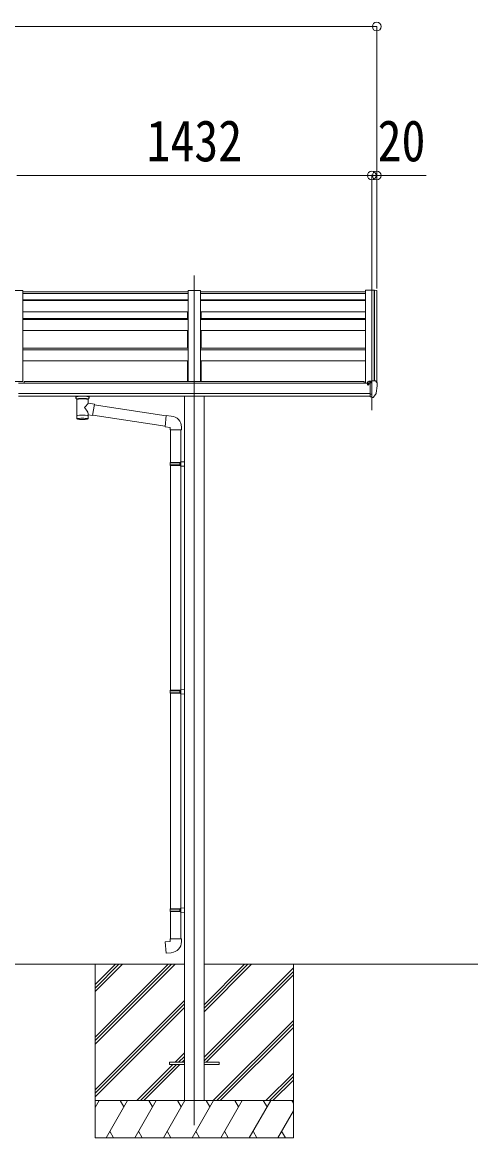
# Model space of a CAD drawing. Units: millimetres at full size. Extents: x -9783 to 9892, y -6828 to 6752.
# Drawn here: x 5221 to 7058, y -3928 to 574 of the extents above; entities that cross this region are included whole.
import ezdxf
from ezdxf.enums import TextEntityAlignment as Align

# ---------------------------------------------------------------- set-up
doc = ezdxf.new("R2010")
doc.units = ezdxf.units.MM
doc.header["$LTSCALE"] = 35
doc.header["$PDMODE"] = 32
doc.header["$PDSIZE"] = 35
for name, color, linetype, lineweight in [('0-0_0', 7, 'Continuous', 9), ('0-1_本体', 4, 'Continuous', 9), ('0-2_部品', 7, 'Continuous', 9), ('0-8_PARTS2', 2, 'Continuous', 9), ('0-A_寸法', 6, 'Continuous', 9)]:
    doc.layers.add(name, color=color, linetype=linetype, lineweight=lineweight)
doc.styles.add('ＭＳ ゴシック', font='')
doc.styles.get('ＭＳ ゴシック').set_extended_font_data('MS Gothic')

msp = doc.modelspace()

# ---------------------------------------------------------------- linework, layer by layer
at = {"layer": '0-0_0'}
for p, q in [((4182.26, -3228.41), (5875.26, -3228.41)), ((5514.76, -3228.43), (5514.76, -3928.43)), ((5514.76, -3522.6), (5808.94, -3228.43)), ((5514.76, -3536.75), (5823.09, -3228.43)), ((5514.76, -3550.89), (5837.23, -3228.43)), ((5514.76, -3338.76), (5625.1, -3228.43)), ((5514.76, -3324.62), (5610.95, -3228.43)), ((5514.76, -3310.47), (5596.81, -3228.43)), ((7058.24, -3228.43), (5954.26, -3228.43)), ((5954.26, -3419.76), (6145.6, -3228.43)), ((5954.26, -3405.61), (6131.45, -3228.43)), ((5954.26, -3391.47), (6117.31, -3228.43)), ((6314.76, -3228.43), (6314.76, -3928.43)), ((5954.26, -3603.6), (6314.76, -3243.11)), ((5954.26, -3617.75), (6314.76, -3257.25)), ((5962.22, -3623.93), (6314.76, -3271.39)), ((5514.76, -3734.74), (5875.26, -3374.24)), ((5514.76, -3748.88), (5875.26, -3388.38)), ((5514.76, -3763.02), (5875.26, -3402.52)), ((5991.57, -3778.43), (6314.76, -3455.24)), ((6005.71, -3778.43), (6314.76, -3469.38)), ((6019.86, -3778.43), (6314.76, -3483.52)), ((5837.71, -3623.93), (5875.26, -3586.37)), ((5851.85, -3623.93), (5875.26, -3600.51)), ((5683.21, -3778.43), (5828.71, -3632.93)), ((5697.35, -3778.43), (5842.85, -3632.93)), ((5711.49, -3778.43), (5856.99, -3632.93)), ((5865.99, -3623.93), (5875.26, -3614.65)), ((6203.71, -3778.43), (6314.76, -3667.37)), ((6217.85, -3778.43), (6314.76, -3681.51)), ((6231.99, -3778.43), (6314.76, -3695.65)), ((6314.76, -3778.43), (5514.76, -3778.43)), ((5514.76, -3805.93), (5530.64, -3778.43)), ((5559.51, -3928.43), (5646.11, -3778.43)), ((5631.11, -3804.41), (5616.11, -3778.43)), ((5674.98, -3928.43), (5761.58, -3778.43)), ((5746.58, -3804.41), (5731.58, -3778.43)), ((5790.45, -3928.43), (5877.05, -3778.43)), ((5862.05, -3804.41), (5847.05, -3778.43)), ((5905.92, -3928.43), (5992.52, -3778.43)), ((5977.52, -3804.41), (5962.52, -3778.43)), ((6021.39, -3928.43), (6107.99, -3778.43)), ((6092.99, -3804.41), (6077.99, -3778.43)), ((6136.86, -3928.43), (6223.46, -3778.43)), ((6193.46, -3778.43), (6208.46, -3804.41)), ((6308.93, -3778.43), (6314.76, -3788.53)), ((6252.33, -3928.43), (6314.76, -3820.29)), ((5574.51, -3902.45), (5589.51, -3928.43)), ((5689.98, -3902.45), (5704.98, -3928.43)), ((5805.45, -3902.45), (5820.45, -3928.43)), ((5920.92, -3902.45), (5935.92, -3928.43)), ((6036.39, -3902.45), (6051.39, -3928.43)), ((6151.86, -3902.45), (6166.86, -3928.43)), ((6267.33, -3902.45), (6282.33, -3928.43)), ((5514.76, -3928.43), (6314.76, -3928.43))]:
    msp.add_line(p, q, dxfattribs=at)
at = {"layer": '0-1_本体'}
for p, q in [((5223.76, -508.36), (5173.76, -508.36)), ((5223.76, -508.36), (5223.76, -875.95)), ((5889.76, -513.49), (5223.76, -513.49)), ((5889.76, -520.56), (5223.76, -520.56)), ((5889.76, -508.36), (5889.76, -875.95)), ((5939.76, -508.36), (5889.76, -508.36)), ((5939.76, -508.36), (5939.76, -875.95)), ((6605.76, -513.49), (5939.76, -513.49)), ((6605.76, -520.56), (5939.76, -520.56)), ((6605.76, -507.76), (6605.76, -882.48)), ((6641.69, -507.97), (6641.06, -509.59)), ((6641.76, -507.85), (6641.76, -872.68)), ((6649.82, -508.18), (6641.98, -507.77)), ((6650.76, -509.07), (6650.77, -879.22)), ((5889.76, -546.87), (5223.76, -546.87)), ((5889.76, -549.43), (5223.76, -549.43)), ((6605.76, -546.87), (5939.76, -546.87)), ((6605.76, -549.43), (5939.76, -549.43)), ((5889.76, -594.17), (5223.76, -594.17)), ((5889.76, -621.15), (5223.76, -621.15)), ((5889.76, -626.1), (5223.76, -626.1)), ((5887.26, -621.15), (5887.26, -594.17)), ((6605.76, -594.17), (5939.76, -594.17)), ((6605.76, -621.15), (5939.76, -621.15)), ((6605.76, -626.1), (5939.76, -626.1)), ((5942.26, -621.15), (5942.26, -594.17)), ((5889.76, -670.29), (5223.76, -670.29)), ((5887.26, -742.06), (5887.26, -670.29)), ((6605.76, -670.29), (5939.76, -670.29)), ((5942.26, -742.06), (5942.26, -670.29)), ((5889.76, -742.06), (5223.76, -742.06)), ((5889.76, -748.86), (5223.76, -748.86)), ((6605.76, -742.06), (5939.76, -742.06)), ((6605.76, -748.86), (5939.76, -748.86)), ((5889.76, -792.41), (5223.76, -792.41)), ((5887.26, -875.95), (5887.26, -792.41)), ((6605.76, -792.41), (5939.76, -792.41)), ((5942.26, -875.95), (5942.26, -792.41)), ((5223.76, -875.95), (5173.76, -875.95)), ((6624.26, -882.48), (5205.27, -882.48)), ((6600.76, -875.95), (5228.76, -875.95)), ((5228.76, -882.48), (5228.76, -875.95)), ((6600.76, -882.48), (6600.76, -875.95)), ((5205.27, -923.88), (6624.26, -923.88)), ((6624.26, -935.73), (5205.27, -935.71)), ((5875.26, -936.02), (5875.26, -3778.43)), ((5954.26, -936.02), (5954.26, -3778.43))]:
    msp.add_line(p, q, dxfattribs=at)
msp.add_lwpolyline([(6641.06, -872.68), (6641.06, -507.76), (6605.76, -507.76)], dxfattribs=at)
msp.add_circle((6616.79, -887.59), 3, dxfattribs=at)
for centre, radius, start, end in [((6641.97, -508.07), 0.301, 87.13321, 158.93673), ((6649.76, -509.18), 1, 6.67014, 87)]:
    msp.add_arc(centre, radius, start, end, dxfattribs=at)
at = {"layer": '0-2_部品'}
for p, q in [((6614.26, -878.54), (6614.26, -882.5)), ((6629.26, -877.38), (6615.26, -877.44)), ((6618.76, -877.42), (6618.76, -875.52)), ((6619.26, -887.61), (6618.96, -887.61)), ((6619.79, -887.61), (6619.26, -887.61)), ((6619.59, -875.11), (6629.26, -874.39)), ((6624.26, -882.43), (6630.76, -882.03)), ((6629.26, -873.61), (6630.76, -873.61)), ((6629.26, -873.61), (6629.26, -879.78)), ((6630.76, -941.19), (6630.76, -872.69)), ((6645.85, -873.26), (6649.92, -879.07)), ((6652.76, -882.06), (6652.76, -882.69)), ((5436.76, -942), (5436.76, -935.88)), ((5490.76, -942), (5490.76, -935.88)), ((6624.26, -937.99), (6629.76, -937.99)), ((6630.26, -938.99), (6629.76, -937.99)), ((6630.76, -938.99), (6630.26, -938.99)), ((6632.26, -941.1), (6630.76, -941.19)), ((6632.26, -941.1), (6635.97, -940.87)), ((6638.39, -939.38), (6648.13, -924)), ((5440.86, -946.5), (5440.85, -1026.79)), ((5486.66, -964.07), (5486.66, -946.49)), ((5511.89, -967.98), (5486.66, -964.07)), ((5511.89, -967.98), (5504.86, -1013.24)), ((5801.22, -1014.93), (5511.57, -970)), ((5486.68, -1026.79), (5486.66, -1010.16)), ((5486.66, -1010.42), (5504.86, -1013.24)), ((5797.56, -1056.87), (5505.14, -1011.5)), ((5822.19, -1015.32), (5801.35, -1013.49)), ((5817.26, -1071.06), (5863.26, -1071.06)), ((5819.26, -1071.06), (5819.26, -1202.68)), ((5861.26, -1071.06), (5861.26, -1200.12)), ((5863.26, -1071.06), (5863.26, -1060.15)), ((5817.26, -1204.68), (5818.26, -1202.68)), ((5817.26, -1204.68), (5861.26, -1204.68)), ((5817.26, -1204.68), (5817.26, -1212.68)), ((5817.26, -1212.68), (5861.26, -1212.68)), ((5817.26, -1212.68), (5818.26, -1214.68)), ((5818.26, -1202.68), (5861.26, -1202.68)), ((5818.26, -1214.68), (5861.26, -1214.68)), ((5819.26, -1214.68), (5819.26, -2122.53)), ((5856.79, -1204.68), (5856.36, -1202.68)), ((5859.26, -1200.18), (5875.26, -1199.71)), ((5859.26, -1202.18), (5859.26, -1200.18)), ((5859.26, -1202.18), (5861.26, -1202.18)), ((5859.26, -1217.18), (5859.26, -1215.18)), ((5875.26, -1199.71), (5875.26, -1217.65)), ((5859.26, -1217.18), (5875.26, -1217.65)), ((5861.26, -1217.24), (5861.26, -2119.97)), ((5817.26, -2124.53), (5818.26, -2122.53)), ((5817.26, -2124.53), (5861.26, -2124.53)), ((5817.26, -2124.53), (5817.26, -2132.53)), ((5817.26, -2132.53), (5861.26, -2132.53)), ((5817.26, -2132.53), (5818.26, -2134.53)), ((5818.26, -2122.53), (5861.26, -2122.53)), ((5818.26, -2134.53), (5861.26, -2134.53)), ((5819.26, -2134.53), (5819.26, -3004.03)), ((5856.79, -2124.53), (5856.36, -2122.53)), ((5859.26, -2120.03), (5875.26, -2119.56)), ((5859.26, -2122.03), (5859.26, -2120.03)), ((5859.26, -2122.03), (5861.26, -2122.03)), ((5859.26, -2137.03), (5859.26, -2135.03)), ((5859.26, -2137.03), (5875.26, -2137.5)), ((5861.26, -2137.09), (5861.26, -3001.47)), ((5875.26, -2119.56), (5875.26, -2137.5)), ((5817.26, -3006.03), (5818.26, -3004.03)), ((5817.26, -3006.03), (5861.26, -3006.03)), ((5817.26, -3006.03), (5817.26, -3014.03)), ((5817.26, -3014.03), (5861.26, -3014.03)), ((5817.26, -3014.03), (5818.26, -3016.03)), ((5818.26, -3004.03), (5861.26, -3004.03)), ((5818.26, -3016.03), (5861.26, -3016.03)), ((5819.26, -3016.03), (5819.26, -3126.03)), ((5856.79, -3006.03), (5856.36, -3004.03)), ((5859.26, -3001.53), (5875.26, -3001.06)), ((5859.26, -3003.53), (5859.26, -3001.53)), ((5859.26, -3003.53), (5861.26, -3003.53)), ((5875.26, -3001.06), (5875.26, -3019)), ((5859.26, -3018.53), (5859.26, -3016.53)), ((5859.26, -3018.53), (5875.26, -3019)), ((5861.26, -3018.59), (5861.26, -3126.03)), ((5817.26, -3126.03), (5863.26, -3126.03)), ((5817.26, -3136.03), (5817.26, -3126.03)), ((5863.26, -3126.03), (5863.26, -3136.94))]:
    msp.add_line(p, q, dxfattribs=at)
at = {"layer": '0-2_部品', "color": 4}
for p, q in [((5814.76, -3623.92), (5875.26, -3623.92)), ((5814.76, -3623.92), (5814.76, -3632.92)), ((5814.76, -3632.92), (5875.26, -3632.92)), ((5954.26, -3623.92), (6014.76, -3623.92)), ((5954.26, -3632.92), (6014.76, -3632.92)), ((6014.76, -3623.92), (6014.76, -3632.92))]:
    msp.add_line(p, q, dxfattribs=at)
at = {"layer": '0-2_部品'}
for points in [[(6614.26, -885.99), (6614.26, -887.61), (6613.79, -887.61)], [(6618.96, -886.42), (6618.96, -887.61), (6614.26, -887.61)], [(6619.59, -875.11), (6619.42, -875.13), (6619.26, -875.16), (6619.12, -875.2), (6619, -875.25), (6618.9, -875.31), (6618.82, -875.38), (6618.78, -875.45), (6618.76, -875.52)], [(6624.26, -937.99), (6624.26, -879.78), (6629.26, -879.78)], [(6630.76, -872.69), (6642.76, -872.69), (6645.1, -872.84)], [(5436.8, -942.06), (5436.78, -941.7), (5437.03, -940.74), (5437.55, -939.86), (5438.35, -939.02), (5439.46, -938.22), (5440.86, -937.5)], [(5436.8, -941.94), (5436.78, -942.3), (5437.03, -943.26), (5437.55, -944.14), (5438.35, -944.98), (5439.46, -945.78), (5440.86, -946.5)], [(5486.66, -937.51), (5486.9, -937.61), (5488.25, -938.34), (5489.37, -939.19), (5490.12, -940.05), (5490.58, -940.95), (5490.75, -941.84)], [(5486.66, -946.49), (5486.9, -946.4), (5488.25, -945.66), (5489.37, -944.81), (5490.12, -943.95), (5490.58, -943.05), (5490.75, -942.16)], [(6630.76, -927.3), (6627.6, -926.89), (6624.26, -926.47)], [(5801.35, -1013.49), (5797.34, -1059.32), (5817.26, -1061.06), (5817.26, -1071.06)], [(5856.79, -1204.68), (5856.79, -1212.68), (5856.36, -1214.68)], [(5859.26, -1215.18), (5861.26, -1215.18), (5861.26, -1202.18)], [(5856.79, -2124.53), (5856.79, -2132.53), (5856.36, -2134.53)], [(5859.26, -2135.03), (5861.26, -2135.03), (5861.26, -2122.03)], [(5856.79, -3006.03), (5856.79, -3014.03), (5856.36, -3016.03)], [(5859.26, -3016.53), (5861.26, -3016.53), (5861.26, -3003.53)], [(5822.19, -3181.77), (5801.35, -3183.59), (5797.34, -3137.77), (5817.26, -3136.03)]]:
    msp.add_lwpolyline(points, dxfattribs=at)
for centre, radius, start, end in [((6616.76, -887.61), 2.5, 28.35764, 180), ((6616.76, -887.61), 2.5, 0, 28.35764), ((6645.04, -873.83), 1, 35, 86.5), ((6460.27, -882.69), 192.49, 347.8767, 359.9992), ((6649.76, -882.06), 3, 0, 87), ((5453.83, -987.22), 51.38, 92.46126, 104.61963), ((5473.72, -987.22), 51.38, 75.38037, 87.53874), ((6635.79, -937.88), 3, 273.5, 330), ((6645.54, -922.5), 3, 330, 348.16652), ((5818.26, -1060.15), 45, 0, 85), ((5818.26, -3136.94), 45, 275, 0)]:
    msp.add_arc(centre, radius, start, end, dxfattribs=at)
for centre, major_axis, ratio, start_param, end_param in [((6615.26, -878.54), (0.02, 1.1), 0.906239, 0.0206394, 1.5914357), ((5463.79, -946.06), (-22.91, -0.42), 0.072511, 4.711586, 6.2823824), ((5463.74, -946.07), (22.92, -0.42), 0.07247, 0.0008089, 1.5716053), ((5474.76, -942), (16, 0), 0.361356, 0, 0.0194874), ((5474.76, -942), (16, 0), 0.361356, 6.2636979, 6.2831853), ((5463.76, -947.69), (-22.91, -0.42), 0.072511, 4.711586, 6.2823824), ((5463.74, -947.69), (22.92, -0.42), 0.07247, 0.0008089, 1.5716053), ((5463.76, -983.63), (-22.81, 26.62), 0.234429, 3.1563334, 4.5976381), ((5466.32, -986.27), (20.32, 22.25), 0.045535, 4.9756507, 6.2441899), ((5463.76, -1026.79), (22.92, 0), 0.101955, 6.2829723, 9.4248207), ((5463.76, -1026.79), (22.92, 0), 0.101955, 3.1415499, 6.2833984), ((5463.76, -1014.35), (22.91, 0), 0.122865, 6.2831853, 9.424778)]:
    msp.add_ellipse(centre, major_axis=major_axis, ratio=ratio, start_param=start_param, end_param=end_param, dxfattribs=at)
at = {"layer": '0-8_PARTS2'}
for p, q in [((5914.76, -1022.22), (5914.76, -448.16)), ((6630.76, -472.72), (6630.76, -992)), ((5914.76, -928.43), (5914.76, -3878.43))]:
    msp.add_line(p, q, dxfattribs=at)
at = {"layer": '0-A_寸法'}
for p, q in [((166.77, 556.34), (6650.76, 556.34)), ((6650.76, 556.34), (6650.76, -44.52)), ((5198.76, -44.52), (6630.76, -44.52)), ((6630.76, -44.52), (6630.76, -500.09)), ((6630.76, -44.52), (6650.76, -44.52)), ((6650.76, -44.52), (6650.76, -500.09)), ((6650.76, -44.52), (6850.76, -44.52))]:
    msp.add_line(p, q, dxfattribs=at)
for p in [(6650.76, 556.34), (6630.76, -44.52), (6650.76, -44.52)]:
    msp.add_point(p, dxfattribs=at)

# ---------------------------------------------------------------- texts
at = {"layer": '0-A_寸法', "color": 7, "style": 'ＭＳ ゴシック', "width": 0.85}
for s, p in [('1432', (5722.26, -37.52)), ('20', (6654.51, -37.52))]:
    msp.add_text(s, height=166.8, dxfattribs=at).set_placement(p, align=Align.BOTTOM_LEFT)

doc.saveas('drawing.dxf')
